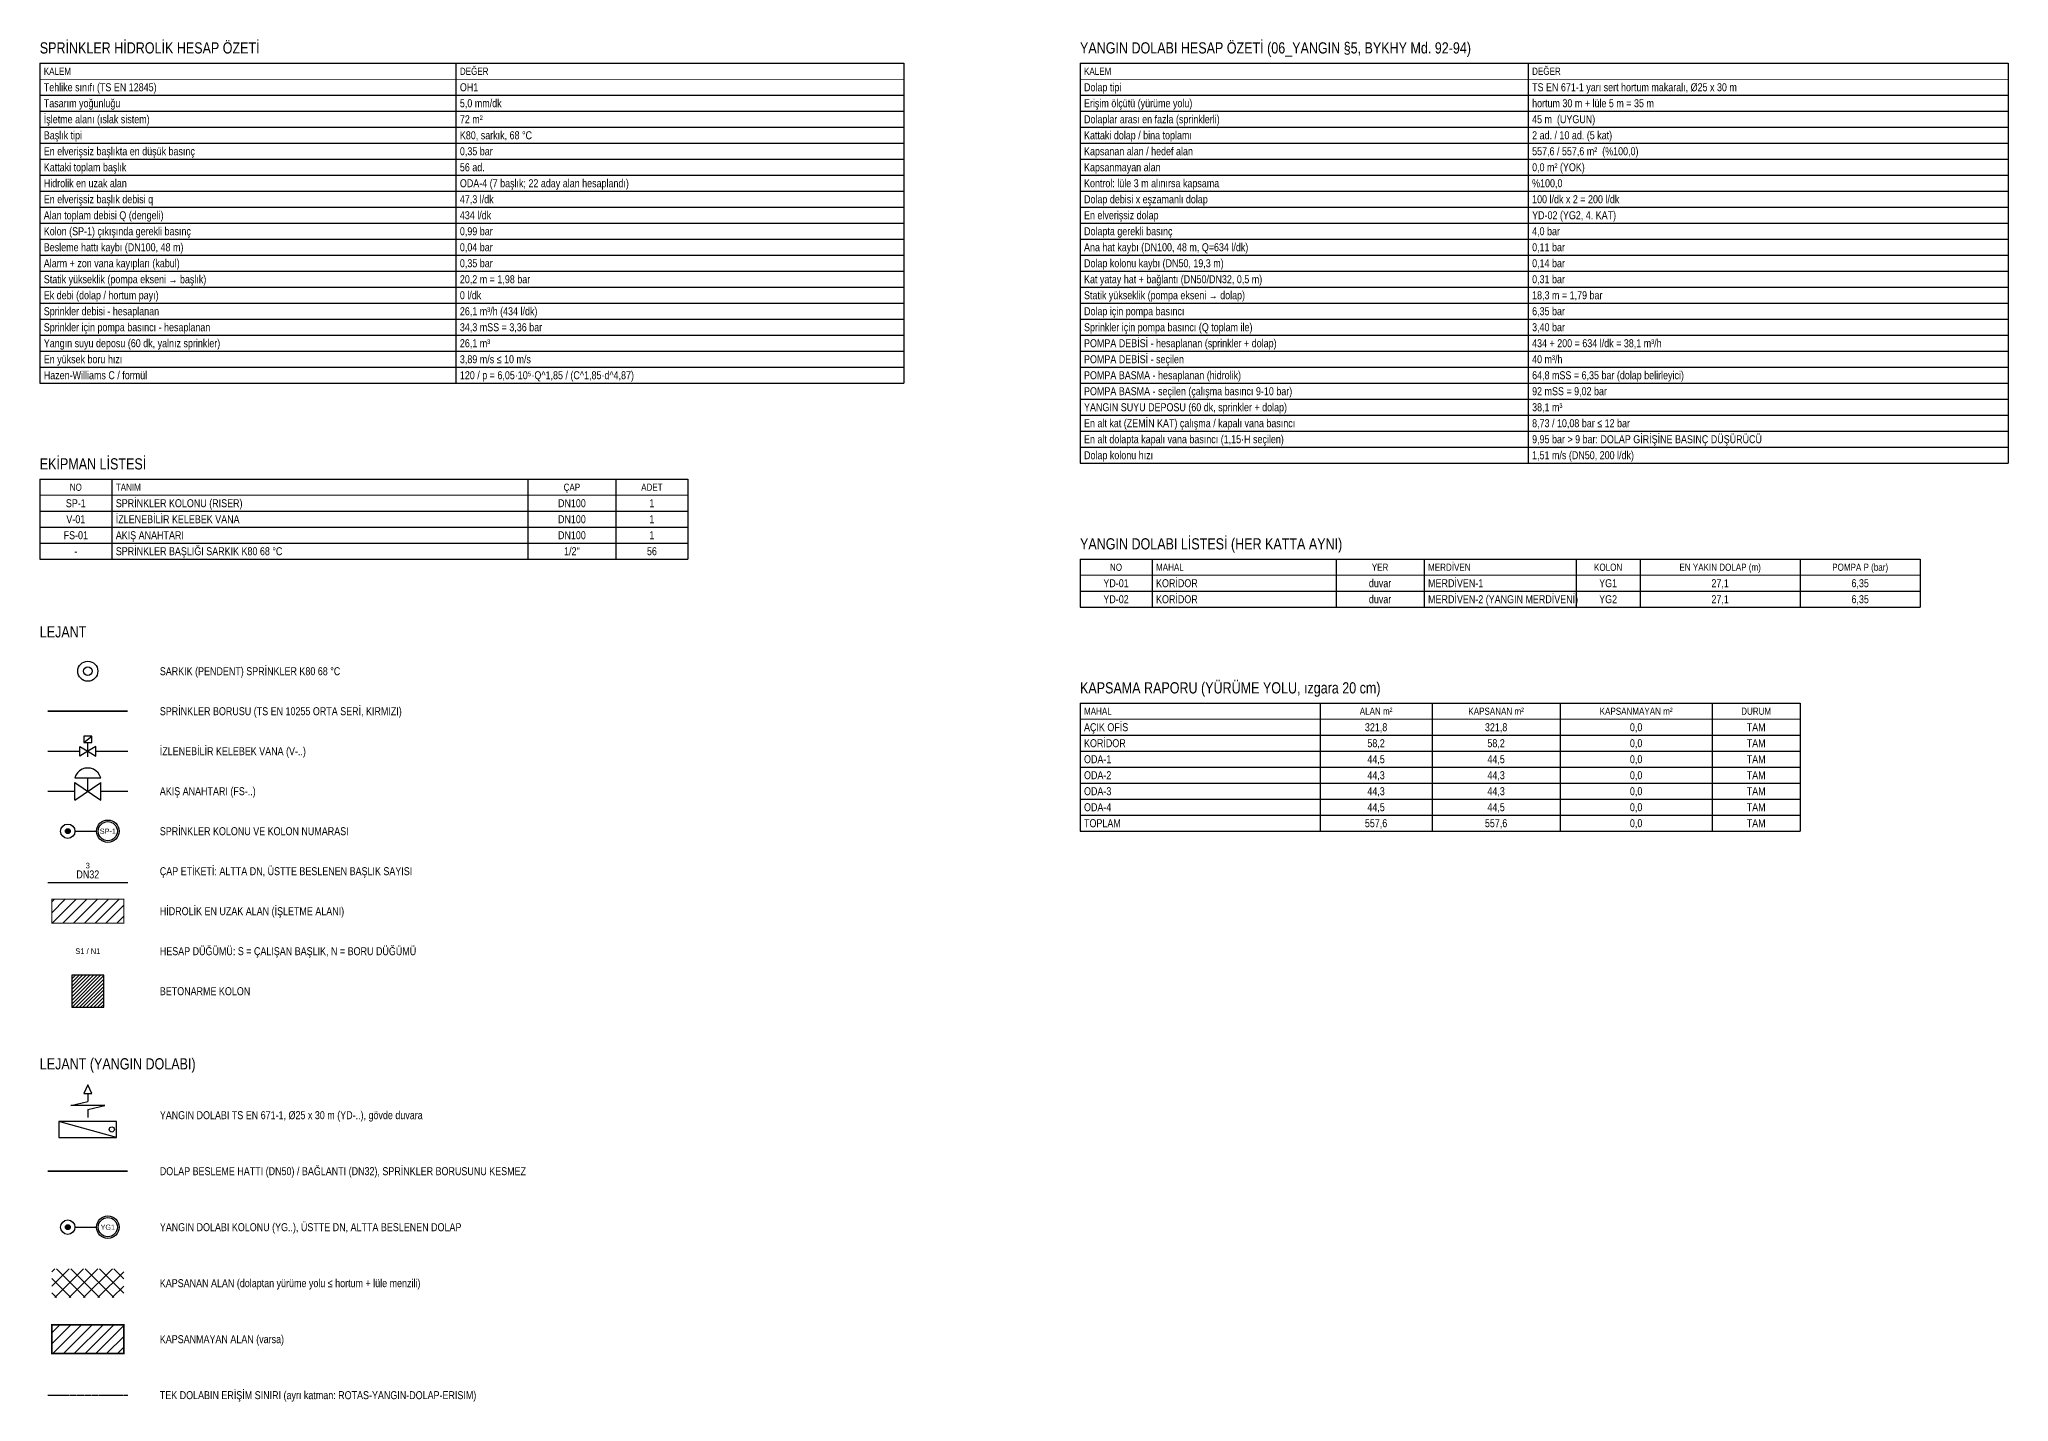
# Model space of a CAD drawing. Header units: centimetres. Extents: x -402 to 7506, y -568 to 2338.
# Drawn here: x 3724 to 6186, y 327 to 2030 of the extents above; entities that cross this region are included whole.
import ezdxf
from ezdxf.enums import TextEntityAlignment as Align

# ---------------------------------------------------------------- set-up
doc = ezdxf.new("R2010")
doc.units = ezdxf.units.CM
doc.linetypes.add('DASHED', pattern=[1.524, 1.27, -0.254])
for name, color, linetype in [('ROTAS-MIMARI-KOLON', 8, 'Continuous'), ('ROTAS-MIMARI-KOLON-TARAMA', 9, 'Continuous'), ('ROTAS-YANGIN-DOLAP', 1, 'Continuous'), ('ROTAS-YANGIN-DOLAP-BORU', 1, 'Continuous'), ('ROTAS-YANGIN-DOLAP-ERISIM', 3, 'DASHED'), ('ROTAS-YANGIN-DOLAP-KAPSAMA', 3, 'Continuous'), ('ROTAS-YANGIN-DOLAP-KAPSANMAYAN', 1, 'Continuous'), ('ROTAS-YANGIN-DOLAP-KOLON', 6, 'Continuous'), ('ROTAS-YANGIN-DUGUM', 3, 'Continuous'), ('ROTAS-YANGIN-HIDROLIK-ALAN', 2, 'Continuous'), ('ROTAS-YANGIN-HIDROLIK-TARAMA', 8, 'Continuous'), ('ROTAS-YANGIN-KOLON', 6, 'Continuous'), ('ROTAS-YANGIN-LEJANT', 7, 'Continuous'), ('ROTAS-YANGIN-SPR-BORU', 140, 'Continuous'), ('ROTAS-YANGIN-SPR-CAP', 141, 'Continuous'), ('ROTAS-YANGIN-SPRINKLER', 15, 'Continuous'), ('ROTAS-YANGIN-TABLO', 7, 'Continuous'), ('ROTAS-YANGIN-VANA', 1, 'Continuous')]:
    doc.layers.add(name, color=color, linetype=linetype)
doc.styles.add('ROTAS', font='arial.ttf')

# ---------------------------------------------------------------- blocks, each defined once
blk = doc.blocks.new('ROTAS-SPR-SARKIK')
for radius in [12.5, 5.37]:
    blk.add_circle((0, 0), radius)
blk = doc.blocks.new('ROTAS-SMB-IZLENEBILIR-KELEBEK')
for p, q in [((-5, 11), (5, 19)), ((0, 7), (0, 11)), ((0, -7), (0, 7))]:
    blk.add_line(p, q)
for points in [[(-10, -6), (-10, 6), (0, 0)], [(-5, 11), (5, 11), (5, 19), (-5, 19)], [(10, -6), (10, 6), (0, 0)]]:
    blk.add_lwpolyline(points, close=True)
blk = doc.blocks.new('ROTAS-AKIS-ANAHTARI')
for p, q in [((-16.3, 16.7), (16.2, 16.7)), ((-16.2, -11), (-16.2, 11)), ((-16.2, 11), (16.3, -11)), ((-16.2, -11), (16.3, 11)), ((0.1, 0), (0.1, 16.7)), ((16.3, -11), (16.3, 11))]:
    blk.add_line(p, q)
blk.add_lwpolyline([(16.2, 16.7), (14.8, 20.1), (12.8, 23.1), (10.1, 25.6), (7, 27.5), (3.5, 28.6), (-0.1, 29), (-3.7, 28.6), (-7.2, 27.5), (-10.3, 25.6), (-12.9, 23.1), (-15, 20.1), (-16.3, 16.7)])
blk = doc.blocks.new('ROTAS-SPR-KOLON')
blk.add_hatch(color=7).paths.add_polyline_path([(3, 0), (2.8, 1.1), (2.1, 2.1), (1.1, 2.8), (0, 3), (-1.1, 2.8), (-2.1, 2.1), (-2.8, 1.1), (-3, 0), (-2.8, -1.1), (-2.1, -2.1), (-1.1, -2.8), (0, -3), (1.1, -2.8), (2.1, -2.1), (2.8, -1.1)])
for radius in [9, 3]:
    blk.add_circle((0, 0), radius)
blk = doc.blocks.new('ROTAS-YANGIN-DOLABI-PLAN')
for p, q in [((0, 32.8), (-5, 22)), ((5, 22), (0, 32.8)), ((-21.2, 7.3), (0, 12.3)), ((21.2, 7.3), (-21.2, 7.3)), ((-5, 22), (5, 22)), ((0, 22), (0, 12.3)), ((0, 2.3), (21.2, 7.3)), ((0, 2.3), (0, -7.8)), ((36, -32.8), (-36, -12.8)), ((30, -22.8), (30, -22.8))]:
    blk.add_line(p, q)
for points in [[(-36, -12.8), (-36, -32.8), (36, -32.8), (36, -12.8), (-36, -12.8)], [(36, -32.8), (-36, -12.8), (-36, -32.8), (36, -32.8)]]:
    blk.add_lwpolyline(points)
blk.add_circle((30, -22.8), 3.25)
at = {"style": 'ROTAS'}
blk.add_attdef('NO', text='', height=6, dxfattribs=at).set_placement((0, 35.8), align=Align.BOTTOM_CENTER)

msp = doc.modelspace()

# ---------------------------------------------------------------- hatches: boundary and pattern name
at = {"layer": 'ROTAS-MIMARI-KOLON-TARAMA'}
h = msp.add_hatch(dxfattribs=at)
h.set_pattern_fill('ANSI31')
h.paths.add_polyline_path([(3765, 820), (3805, 820), (3805, 860), (3765, 860)])
at = {"layer": 'ROTAS-YANGIN-DOLAP-KAPSAMA'}
h = msp.add_hatch(dxfattribs=at)
h.set_pattern_fill('ANSI37', scale=4)
h.paths.add_polyline_path([(3740, 457), (3830, 457), (3830, 493), (3740, 493)])
at = {"layer": 'ROTAS-YANGIN-DOLAP-KAPSANMAYAN'}
h = msp.add_hatch(dxfattribs=at)
h.set_pattern_fill('ANSI31', scale=3)
h.paths.add_polyline_path([(3740, 387), (3830, 387), (3830, 423), (3740, 423)])
at = {"layer": 'ROTAS-YANGIN-HIDROLIK-TARAMA'}
h = msp.add_hatch(dxfattribs=at)
h.set_pattern_fill('ANSI31', scale=3)
h.paths.add_polyline_path([(3740, 925), (3830, 925), (3830, 955), (3740, 955)])

# ---------------------------------------------------------------- linework, layer by layer
at = {"layer": 'ROTAS-MIMARI-KOLON'}
msp.add_lwpolyline([(3765, 820), (3805, 820), (3805, 860), (3765, 860)], close=True, dxfattribs=at)
at = {"layer": 'ROTAS-YANGIN-DOLAP-BORU', "const_width": 2}
msp.add_lwpolyline([(3735, 615), (3835, 615)], dxfattribs=at)
at = {"layer": 'ROTAS-YANGIN-DOLAP-ERISIM', "linetype": 'DASHED', "ltscale": 2}
msp.add_lwpolyline([(3735, 335), (3835, 335)], dxfattribs=at)
at = {"layer": 'ROTAS-YANGIN-DOLAP-KAPSANMAYAN', "const_width": 2}
msp.add_lwpolyline([(3740, 387), (3830, 387), (3830, 423), (3740, 423)], close=True, dxfattribs=at)
at = {"layer": 'ROTAS-YANGIN-DOLAP-KOLON'}
msp.add_line((3769, 545), (3796, 545), dxfattribs=at)
for radius in [14, 12]:
    msp.add_circle((3810, 545), radius, dxfattribs=at)
at = {"layer": 'ROTAS-YANGIN-HIDROLIK-ALAN', "linetype": 'DASHED', "ltscale": 2, "const_width": 1.5}
msp.add_lwpolyline([(3740, 925), (3830, 925), (3830, 955), (3740, 955)], close=True, dxfattribs=at)
at = {"layer": 'ROTAS-YANGIN-KOLON'}
msp.add_line((3769, 1040), (3796, 1040), dxfattribs=at)
for radius in [14, 12]:
    msp.add_circle((3810, 1040), radius, dxfattribs=at)
at = {"layer": 'ROTAS-YANGIN-SPR-BORU', "const_width": 2}
msp.add_lwpolyline([(3735, 1190), (3835, 1190)], dxfattribs=at)
at = {"layer": 'ROTAS-YANGIN-SPR-BORU'}
for points in [[(3735, 1140), (3775, 1140)], [(3795, 1140), (3835, 1140)], [(3735, 1090), (3768.7, 1090)], [(3801.3, 1090), (3835, 1090)], [(3735, 976), (3835, 976)]]:
    msp.add_lwpolyline(points, dxfattribs=at)
at = {"layer": 'ROTAS-YANGIN-TABLO'}
for p, q in [((3725, 2000), (3725, 1600)), ((4245, 2000), (4245, 1600)), ((4805, 2000), (4805, 1600)), ((5025, 2000), (5025, 1500)), ((5585, 2000), (5585, 1500)), ((6185, 2000), (6185, 1500)), ((3725, 1480), (3725, 1380)), ((3815, 1480), (3815, 1380)), ((4335, 1480), (4335, 1380)), ((4445, 1480), (4445, 1380)), ((4535, 1480), (4535, 1380)), ((5025, 1380), (5025, 1320)), ((5115, 1380), (5115, 1320)), ((5345, 1380), (5345, 1320)), ((5455, 1380), (5455, 1320)), ((5645, 1380), (5645, 1320)), ((5725, 1380), (5725, 1320)), ((5925, 1380), (5925, 1320)), ((6075, 1380), (6075, 1320)), ((5025, 1200), (5025, 1040)), ((5325, 1200), (5325, 1040)), ((5465, 1200), (5465, 1040)), ((5625, 1200), (5625, 1040)), ((5815, 1200), (5815, 1040)), ((5925, 1200), (5925, 1040))]:
    msp.add_line(p, q, dxfattribs=at)
for points in [[(3725, 2000), (4805, 2000)], [(5025, 2000), (6185, 2000)], [(3725, 1960), (4805, 1960)], [(5025, 1960), (6185, 1960)], [(3725, 1940), (4805, 1940)], [(3725, 1920), (4805, 1920)], [(5025, 1940), (6185, 1940)], [(5025, 1920), (6185, 1920)], [(3725, 1900), (4805, 1900)], [(5025, 1900), (6185, 1900)], [(3725, 1880), (4805, 1880)], [(5025, 1880), (6185, 1880)], [(3725, 1860), (4805, 1860)], [(5025, 1860), (6185, 1860)], [(3725, 1840), (4805, 1840)], [(5025, 1840), (6185, 1840)], [(3725, 1820), (4805, 1820)], [(3725, 1800), (4805, 1800)], [(5025, 1820), (6185, 1820)], [(5025, 1800), (6185, 1800)], [(3725, 1780), (4805, 1780)], [(5025, 1780), (6185, 1780)], [(3725, 1760), (4805, 1760)], [(5025, 1760), (6185, 1760)], [(3725, 1740), (4805, 1740)], [(5025, 1740), (6185, 1740)], [(3725, 1720), (4805, 1720)], [(3725, 1700), (4805, 1700)], [(5025, 1720), (6185, 1720)], [(5025, 1700), (6185, 1700)], [(3725, 1680), (4805, 1680)], [(5025, 1680), (6185, 1680)], [(3725, 1660), (4805, 1660)], [(5025, 1660), (6185, 1660)], [(3725, 1640), (4805, 1640)], [(5025, 1640), (6185, 1640)], [(3725, 1620), (4805, 1620)], [(3725, 1600), (4805, 1600)], [(5025, 1620), (6185, 1620)], [(5025, 1600), (6185, 1600)], [(5025, 1580), (6185, 1580)], [(5025, 1560), (6185, 1560)], [(5025, 1540), (6185, 1540)], [(5025, 1520), (6185, 1520)], [(3725, 1480), (4535, 1480)], [(5025, 1500), (6185, 1500)], [(3725, 1440), (4535, 1440)], [(3725, 1420), (4535, 1420)], [(3725, 1400), (4535, 1400)], [(3725, 1380), (4535, 1380)], [(5025, 1380), (6075, 1380)], [(5025, 1340), (6075, 1340)], [(5025, 1320), (6075, 1320)], [(5025, 1200), (5925, 1200)], [(5025, 1160), (5925, 1160)], [(5025, 1140), (5925, 1140)], [(5025, 1120), (5925, 1120)], [(5025, 1100), (5925, 1100)], [(5025, 1080), (5925, 1080)], [(5025, 1060), (5925, 1060)], [(5025, 1040), (5925, 1040)]]:
    msp.add_lwpolyline(points, dxfattribs=at)
at = {"layer": 'ROTAS-YANGIN-TABLO', "const_width": 1}
for points in [[(3725, 1980), (4805, 1980)], [(5025, 1980), (6185, 1980)], [(3725, 1460), (4535, 1460)], [(5025, 1360), (6075, 1360)], [(5025, 1180), (5925, 1180)]]:
    msp.add_lwpolyline(points, dxfattribs=at)

# ---------------------------------------------------------------- block references
at = {"layer": 'ROTAS-YANGIN-DOLAP'}
msp.add_blockref('ROTAS-YANGIN-DOLABI-PLAN', (3785, 690), dxfattribs=at)
at = {"layer": 'ROTAS-YANGIN-DOLAP-KOLON'}
msp.add_blockref('ROTAS-SPR-KOLON', (3760, 545), dxfattribs=at)
at = {"layer": 'ROTAS-YANGIN-KOLON'}
msp.add_blockref('ROTAS-SPR-KOLON', (3760, 1040), dxfattribs=at)
at = {"layer": 'ROTAS-YANGIN-SPRINKLER'}
msp.add_blockref('ROTAS-SPR-SARKIK', (3785, 1240), dxfattribs=at)
at = {"layer": 'ROTAS-YANGIN-VANA'}
for name, p in [('ROTAS-SMB-IZLENEBILIR-KELEBEK', (3785, 1140)), ('ROTAS-AKIS-ANAHTARI', (3785, 1090))]:
    msp.add_blockref(name, p, dxfattribs=at)

# ---------------------------------------------------------------- texts
at = {"layer": 'ROTAS-YANGIN-DOLAP-KOLON', "style": 'ROTAS', "width": 0.8}
msp.add_text('YG1', height=6.5, dxfattribs=at).set_placement((3810, 545), align=Align.MIDDLE_CENTER)
at = {"layer": 'ROTAS-YANGIN-DUGUM', "style": 'ROTAS', "width": 0.8}
msp.add_text('S1 / N1', height=7, dxfattribs=at).set_placement((3785, 890), align=Align.MIDDLE_CENTER)
at = {"layer": 'ROTAS-YANGIN-KOLON', "style": 'ROTAS', "width": 0.8}
msp.add_text('SP-1', height=6.5, dxfattribs=at).set_placement((3810, 1040), align=Align.MIDDLE_CENTER)
at = {"layer": 'ROTAS-YANGIN-LEJANT', "style": 'ROTAS', "width": 0.8}
for s, p in [('LEJANT', (3725, 1278)), ('LEJANT (YANGIN DOLABI)', (3725, 738))]:
    msp.add_text(s, height=14, dxfattribs=at).set_placement(p, align=Align.BOTTOM_LEFT)
for s, p in [('SARKIK (PENDENT) SPRİNKLER K80 68 °C', (3875, 1240)), ('SPRİNKLER BORUSU (TS EN 10255 ORTA SERİ, KIRMIZI)', (3875, 1190)), ('İZLENEBİLİR KELEBEK VANA (V-..)', (3875, 1140)), ('AKIŞ ANAHTARI (FS-..)', (3875, 1090)), ('SPRİNKLER KOLONU VE KOLON NUMARASI', (3875, 1040)), ('ÇAP ETİKETİ: ALTTA DN, ÜSTTE BESLENEN BAŞLIK SAYISI', (3875, 990)), ('HİDROLİK EN UZAK ALAN (İŞLETME ALANI)', (3875, 940)), ('HESAP DÜĞÜMÜ: S = ÇALIŞAN BAŞLIK, N = BORU DÜĞÜMÜ', (3875, 890)), ('BETONARME KOLON', (3875, 840)), ('YANGIN DOLABI TS EN 671-1, Ø25 x 30 m (YD-..), gövde duvara', (3875, 685)), ('DOLAP BESLEME HATTI (DN50) / BAĞLANTI (DN32), SPRİNKLER BORUSUNU KESMEZ', (3875, 615)), ('YANGIN DOLABI KOLONU (YG..), ÜSTTE DN, ALTTA BESLENEN DOLAP', (3875, 545)), ('KAPSANAN ALAN (dolaptan yürüme yolu ≤ hortum + lüle menzili)', (3875, 475)), ('KAPSANMAYAN ALAN (varsa)', (3875, 405)), ('TEK DOLABIN ERİŞİM SINIRI (ayrı katman: ROTAS-YANGIN-DOLAP-ERISIM)', (3875, 335))]:
    msp.add_text(s, height=10, dxfattribs=at).set_placement(p, align=Align.MIDDLE_LEFT)
at = {"layer": 'ROTAS-YANGIN-SPR-CAP', "style": 'ROTAS', "width": 0.8}
for s, height, p in [('DN32', 10, (3785, 986)), ('3', 7, (3785, 997))]:
    msp.add_text(s, height=height, dxfattribs=at).set_placement(p, align=Align.MIDDLE_CENTER)
at = {"layer": 'ROTAS-YANGIN-TABLO', "style": 'ROTAS', "width": 0.8}
for s, p in [('SPRİNKLER HİDROLİK HESAP ÖZETİ', (3725, 2008)), ('YANGIN DOLABI HESAP ÖZETİ (06_YANGIN §5, BYKHY Md. 92-94)', (5025, 2008)), ('EKİPMAN LİSTESİ', (3725, 1488)), ('YANGIN DOLABI LİSTESİ (HER KATTA AYNI)', (5025, 1388)), ('KAPSAMA RAPORU (YÜRÜME YOLU, ızgara 20 cm)', (5025, 1208))]:
    msp.add_text(s, height=14, dxfattribs=at).set_placement(p, align=Align.BOTTOM_LEFT)
for s, height, p in [('KALEM', 9, (3730, 1990)), ('DEĞER', 9, (4250, 1990)), ('KALEM', 9, (5030, 1990)), ('DEĞER', 9, (5590, 1990)), ('Tehlike sınıfı (TS EN 12845)', 10, (3730, 1970)), ('OH1', 10, (4250, 1970)), ('Dolap tipi', 10, (5030, 1970)), ('TS EN 671-1 yarı sert hortum makaralı, Ø25 x 30 m', 10, (5590, 1970)), ('Tasarım yoğunluğu', 10, (3730, 1950)), ('5,0 mm/dk', 10, (4250, 1950)), ('Erişim ölçütü (yürüme yolu)', 10, (5030, 1950)), ('hortum 30 m + lüle 5 m = 35 m', 10, (5590, 1950)), ('İşletme alanı (ıslak sistem)', 10, (3730, 1930)), ('72 m²', 10, (4250, 1930)), ('Dolaplar arası en fazla (sprinklerli)', 10, (5030, 1930)), ('45 m  (UYGUN)', 10, (5590, 1930)), ('Başlık tipi', 10, (3730, 1910)), ('En elverişsiz başlıkta en düşük basınç', 10, (3730, 1890)), ('0,35 bar', 10, (4250, 1890)), ('K80, sarkık, 68 °C', 10, (4250, 1910)), ('Kattaki dolap / bina toplamı', 10, (5030, 1910)), ('Kapsanan alan / hedef alan', 10, (5030, 1890)), ('557,6 / 557,6 m²  (%100,0)', 10, (5590, 1890)), ('2 ad. / 10 ad. (5 kat)', 10, (5590, 1910)), ('Kattaki toplam başlık', 10, (3730, 1870)), ('56 ad.', 10, (4250, 1870)), ('Kapsanmayan alan', 10, (5030, 1870)), ('0,0 m² (YOK)', 10, (5590, 1870)), ('Hidrolik en uzak alan', 10, (3730, 1850)), ('ODA-4 (7 başlık; 22 aday alan hesaplandı)', 10, (4250, 1850)), ('Kontrol: lüle 3 m alınırsa kapsama', 10, (5030, 1850)), ('%100,0', 10, (5590, 1850)), ('En elverişsiz başlık debisi q', 10, (3730, 1830)), ('47,3 l/dk', 10, (4250, 1830)), ('Dolap debisi x eşzamanlı dolap', 10, (5030, 1830)), ('100 l/dk x 2 = 200 l/dk', 10, (5590, 1830)), ('Alan toplam debisi Q (dengeli)', 10, (3730, 1810)), ('434 l/dk', 10, (4250, 1810)), ('En elverişsiz dolap', 10, (5030, 1810)), ('YD-02 (YG2, 4. KAT)', 10, (5590, 1810)), ('Kolon (SP-1) çıkışında gerekli basınç', 10, (3730, 1790)), ('Besleme hattı kaybı (DN100, 48 m)', 10, (3730, 1770)), ('0,99 bar', 10, (4250, 1790)), ('0,04 bar', 10, (4250, 1770)), ('Ana hat kaybı (DN100, 48 m, Q=634 l/dk)', 10, (5030, 1770)), ('Dolapta gerekli basınç', 10, (5030, 1790)), ('4,0 bar', 10, (5590, 1790)), ('0,11 bar', 10, (5590, 1770)), ('Alarm + zon vana kayıpları (kabul)', 10, (3730, 1750)), ('0,35 bar', 10, (4250, 1750)), ('Dolap kolonu kaybı (DN50, 19,3 m)', 10, (5030, 1750)), ('0,14 bar', 10, (5590, 1750)), ('Statik yükseklik (pompa ekseni → başlık)', 10, (3730, 1730)), ('20,2 m = 1,98 bar', 10, (4250, 1730)), ('Kat yatay hat + bağlantı (DN50/DN32, 0,5 m)', 10, (5030, 1730)), ('0,31 bar', 10, (5590, 1730)), ('Ek debi (dolap / hortum payı)', 10, (3730, 1710)), ('0 l/dk', 10, (4250, 1710)), ('Statik yükseklik (pompa ekseni → dolap)', 10, (5030, 1710)), ('18,3 m = 1,79 bar', 10, (5590, 1710)), ('Sprinkler debisi - hesaplanan', 10, (3730, 1690)), ('Sprinkler için pompa basıncı - hesaplanan', 10, (3730, 1670)), ('34,3 mSS = 3,36 bar', 10, (4250, 1670)), ('26,1 m³/h (434 l/dk)', 10, (4250, 1690)), ('Sprinkler için pompa basıncı (Q toplam ile)', 10, (5030, 1670)), ('Dolap için pompa basıncı', 10, (5030, 1690)), ('3,40 bar', 10, (5590, 1670)), ('6,35 bar', 10, (5590, 1690)), ('Yangın suyu deposu (60 dk, yalnız sprinkler)', 10, (3730, 1650)), ('26,1 m³', 10, (4250, 1650)), ('POMPA DEBİSİ - hesaplanan (sprinkler + dolap)', 10, (5030, 1650)), ('434 + 200 = 634 l/dk = 38,1 m³/h', 10, (5590, 1650)), ('En yüksek boru hızı', 10, (3730, 1630)), ('3,89 m/s ≤ 10 m/s', 10, (4250, 1630)), ('POMPA DEBİSİ - seçilen', 10, (5030, 1630)), ('40 m³/h', 10, (5590, 1630)), ('Hazen-Williams C / formül', 10, (3730, 1610)), ('120 / p = 6,05·10⁵·Q^1,85 / (C^1,85·d^4,87)', 10, (4250, 1610)), ('POMPA BASMA - hesaplanan (hidrolik)', 10, (5030, 1610)), ('64,8 mSS = 6,35 bar (dolap belirleyici)', 10, (5590, 1610)), ('YANGIN SUYU DEPOSU (60 dk, sprinkler + dolap)', 10, (5030, 1570)), ('POMPA BASMA - seçilen (çalışma basıncı 9-10 bar)', 10, (5030, 1590)), ('38,1 m³', 10, (5590, 1570)), ('92 mSS = 9,02 bar', 10, (5590, 1590)), ('En alt kat (ZEMİN KAT) çalışma / kapalı vana basıncı', 10, (5030, 1550)), ('8,73 / 10,08 bar ≤ 12 bar', 10, (5590, 1550)), ('En alt dolapta kapalı vana basıncı (1,15·H seçilen)', 10, (5030, 1530)), ('9,95 bar > 9 bar: DOLAP GİRİŞİNE BASINÇ DÜŞÜRÜCÜ', 10, (5590, 1530)), ('Dolap kolonu hızı', 10, (5030, 1510)), ('1,51 m/s (DN50, 200 l/dk)', 10, (5590, 1510)), ('TANIM', 9, (3820, 1470)), ('SPRİNKLER KOLONU (RISER)', 10, (3820, 1450)), ('İZLENEBİLİR KELEBEK VANA', 10, (3820, 1430)), ('AKIŞ ANAHTARI', 10, (3820, 1410)), ('SPRİNKLER BAŞLIĞI SARKIK K80 68 °C', 10, (3820, 1390)), ('MAHAL', 9, (5120, 1370)), ('KORİDOR', 10, (5120, 1350)), ('MERDİVEN', 9, (5460, 1370)), ('MERDİVEN-1', 10, (5460, 1350)), ('KORİDOR', 10, (5120, 1330)), ('MERDİVEN-2 (YANGIN MERDİVENİ)', 10, (5460, 1330)), ('MAHAL', 9, (5030, 1190)), ('AÇIK OFİS', 10, (5030, 1170)), ('KORİDOR', 10, (5030, 1150)), ('ODA-1', 10, (5030, 1130)), ('ODA-2', 10, (5030, 1110)), ('ODA-3', 10, (5030, 1090)), ('ODA-4', 10, (5030, 1070)), ('TOPLAM', 10, (5030, 1050))]:
    msp.add_text(s, height=height, dxfattribs=at).set_placement(p, align=Align.MIDDLE_LEFT)
for s, height, p in [('SP-1', 10, (3770, 1450)), ('NO', 9, (3770, 1470)), ('DN100', 10, (4390, 1450)), ('ÇAP', 9, (4390, 1470)), ('ADET', 9, (4490, 1470)), ('1', 10, (4490, 1450)), ('V-01', 10, (3770, 1430)), ('DN100', 10, (4390, 1430)), ('1', 10, (4490, 1430)), ('FS-01', 10, (3770, 1410)), ('DN100', 10, (4390, 1410)), ('1', 10, (4490, 1410)), ('-', 10, (3770, 1390)), ('1/2"', 10, (4390, 1390)), ('56', 10, (4490, 1390)), ('YD-01', 10, (5070, 1350)), ('NO', 9, (5070, 1370)), ('duvar', 10, (5400, 1350)), ('YER', 9, (5400, 1370)), ('KOLON', 9, (5685, 1370)), ('YG1', 10, (5685, 1350)), ('EN YAKIN DOLAP (m)', 9, (5825, 1370)), ('27,1', 10, (5825, 1350)), ('POMPA P (bar)', 9, (6000, 1370)), ('6,35', 10, (6000, 1350)), ('YD-02', 10, (5070, 1330)), ('duvar', 10, (5400, 1330)), ('YG2', 10, (5685, 1330)), ('27,1', 10, (5825, 1330)), ('6,35', 10, (6000, 1330)), ('ALAN m²', 9, (5395, 1190)), ('KAPSANAN m²', 9, (5545, 1190)), ('KAPSANMAYAN m²', 9, (5720, 1190)), ('DURUM', 9, (5870, 1190)), ('321,8', 10, (5395, 1170)), ('321,8', 10, (5545, 1170)), ('0,0', 10, (5720, 1170)), ('TAM', 10, (5870, 1170)), ('44,5', 10, (5395, 1130)), ('58,2', 10, (5395, 1150)), ('44,5', 10, (5545, 1130)), ('58,2', 10, (5545, 1150)), ('0,0', 10, (5720, 1150)), ('0,0', 10, (5720, 1130)), ('TAM', 10, (5870, 1150)), ('TAM', 10, (5870, 1130)), ('44,3', 10, (5395, 1110)), ('44,3', 10, (5545, 1110)), ('0,0', 10, (5720, 1110)), ('TAM', 10, (5870, 1110)), ('44,3', 10, (5395, 1090)), ('44,3', 10, (5545, 1090)), ('0,0', 10, (5720, 1090)), ('TAM', 10, (5870, 1090)), ('44,5', 10, (5395, 1070)), ('44,5', 10, (5545, 1070)), ('0,0', 10, (5720, 1070)), ('TAM', 10, (5870, 1070)), ('557,6', 10, (5395, 1050)), ('557,6', 10, (5545, 1050)), ('0,0', 10, (5720, 1050)), ('TAM', 10, (5870, 1050))]:
    msp.add_text(s, height=height, dxfattribs=at).set_placement(p, align=Align.MIDDLE_CENTER)

doc.saveas('drawing.dxf')
